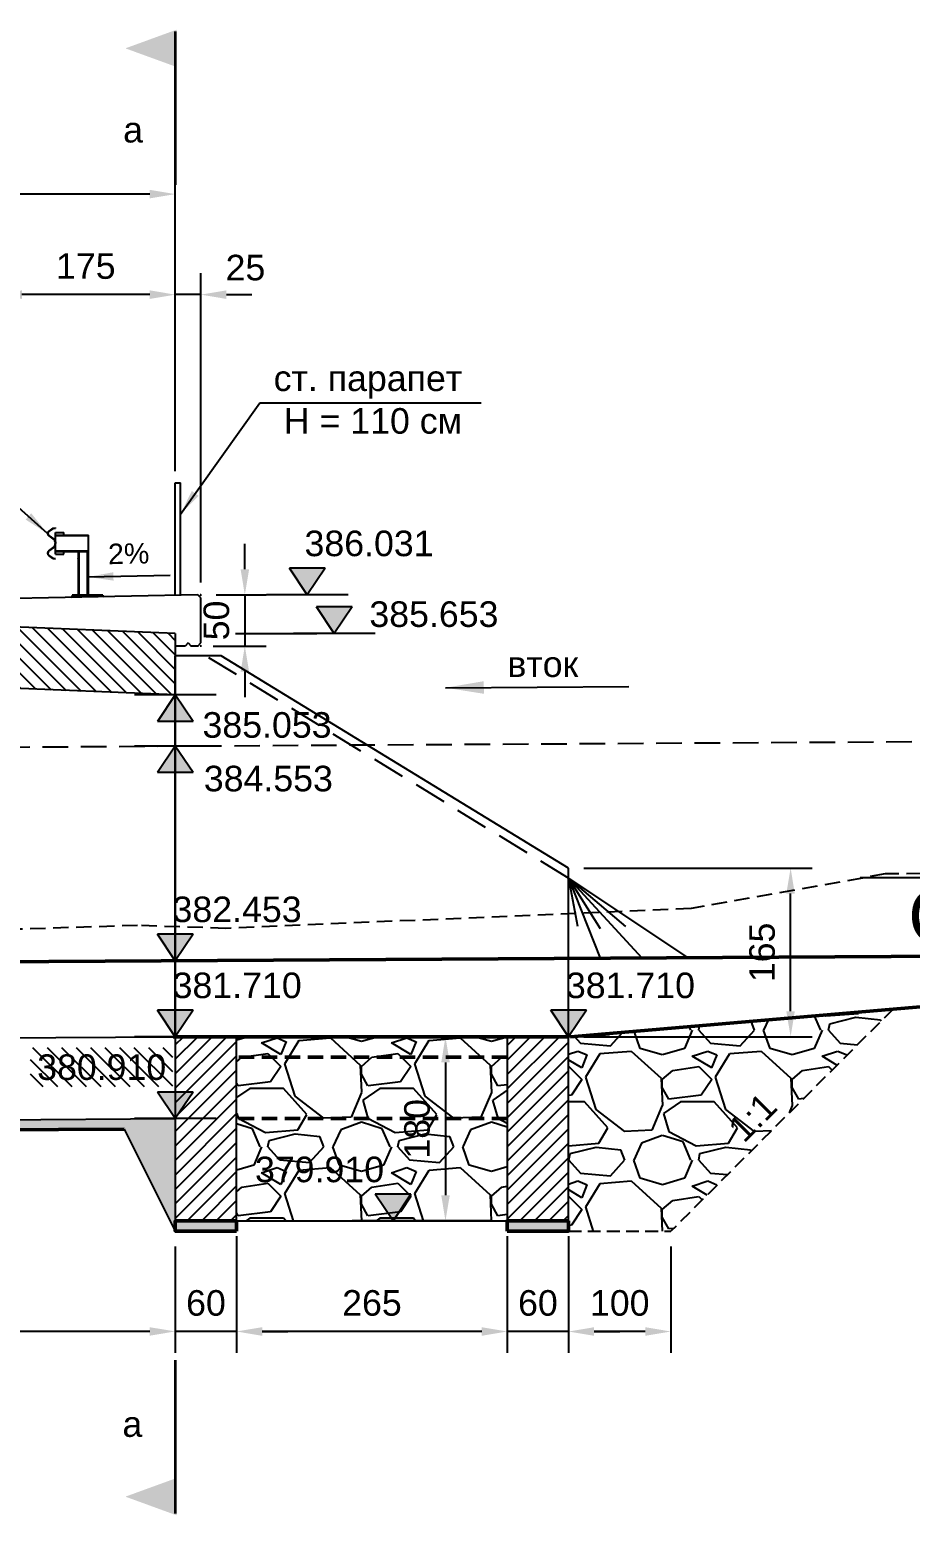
# Model space of a CAD drawing. Header units: centimetres. Extents: x 8495135 to 959133560, y 4530079 to 463453963.
# Drawn here: x 958981156 to 958982017, y 463414573 to 463416025 of the extents above; entities that cross this region are included whole.
import ezdxf
from ezdxf.enums import TextEntityAlignment as Align

# ---------------------------------------------------------------- set-up
doc = ezdxf.new("R2010")
doc.units = ezdxf.units.CM
doc.header["$LTSCALE"] = 0.1
for name, pattern in [('CONTINU', [0]), ('DASHED', [0.75, 0.5, -0.25]), ('HIDDEN', [9.525, 6.35, -3.175])]:
    doc.linetypes.add(name, pattern=pattern)
doc.layers.add('31_VERT_ALIGNM', color=1, linetype='Continuous', lineweight=50)
for name, color, linetype in [('br_dimension', 1, 'Continuous'), ('br_hatch', 9, 'Continuous'), ('br_hatch_dark', 8, 'Continuous'), ('br_hatch_tumen', 8, 'Continuous'), ('br_view_yellow', 2, 'Continuous'), ('hatch', 253, 'Continuous'), ('Kustendilska voda', 12, 'Continuous'), ('Z-Z005-G-Sect', 2, 'Continuous')]:
    doc.layers.add(name, color=color, linetype=linetype)
doc.layers.get('Defpoints').off()
doc.styles.add('1-10 cm', font='arial.ttf', dxfattribs={"height": 2.5})
doc.styles.add('1-50 cm', font='arial.ttf', dxfattribs={"height": 12.5})
doc.styles.add('MM 1 to 150', font='arial.ttf', dxfattribs={"height": 37.5})
doc.styles.add('MM_ARIAL', font='arial.ttf')
doc.dimstyles.new('MM DIM 1 to 100', dxfattribs={"dimscale": 10, "dimtxt": 2.5, "dimasz": 2.5, "dimexe": 2.1, "dimexo": 1.5, "dimgap": 1.5, "dimtad": 1, "dimdec": 0, "dimdsep": 46, "dimtxsty": 'MM_ARIAL', "dimcen": 3, "dimclrd": 1, "dimclre": 1, "dimclrt": 7, "dimaunit": 2, "dimadec": 1, "dimazin": 0, "dimtp": 100, "dimtm": 3, "dimtfac": 1, "dimtdec": 0, "dimtix": 1, "dimtmove": 0, "dimatfit": 3, "dimfxl": 0, "dimtolj": 1, "dimtzin": 0, "dimarcsym": 0})
doc.dimstyles.new('MM DIM 1 to 150', dxfattribs={"dimscale": 15, "dimtxt": 2.5, "dimasz": 2.5, "dimexe": 2.1, "dimexo": 1.5, "dimgap": 1.5, "dimtad": 1, "dimdec": 0, "dimdsep": 46, "dimtxsty": 'MM_ARIAL', "dimcen": 3, "dimclrd": 1, "dimclre": 1, "dimclrt": 7, "dimaunit": 2, "dimadec": 1, "dimazin": 0, "dimtp": 100, "dimtm": 3, "dimtfac": 1, "dimtdec": 0, "dimtix": 1, "dimtmove": 0, "dimatfit": 3, "dimfxl": 0, "dimtolj": 1, "dimtzin": 0, "dimarcsym": 0})
pattern_1 = [(45, (958967432.227, 463437540.29), (7.0710678, -7.0710678), [])]
pattern_2 = [(135, (967475114.561, 458887364.231), (7.071067812, 7.071067812), [])]

# ---------------------------------------------------------------- blocks, each defined once
blk = doc.blocks.new('*D184')
at = {"layer": 'br_dimension', "color": 1, "linetype": 'ByBlock', "lineweight": -2, "ltscale": 3, "transparency": 16777216}
for p, q in [((958981123.3, 463415476.3), (958981123.3, 463415787.4)), ((958981298.3, 463415593.9), (958981298.3, 463415787.4)), ((958981273.3, 463415766.4), (958981148.3, 463415766.4))]:
    blk.add_line(p, q, dxfattribs=at)
at = {"layer": 'br_dimension', "color": 1, "linetype": 'ByBlock', "ltscale": 3, "transparency": 16777216}
for points in [[(958981148.3, 463415770.6), (958981148.3, 463415762.2), (958981123.3, 463415766.4)], [(958981273.3, 463415770.6), (958981273.3, 463415762.2), (958981298.3, 463415766.4)]]:
    blk.add_solid(points, dxfattribs=at)
at = {"layer": 'br_dimension', "color": 7, "linetype": 'ByBlock', "ltscale": 3, "transparency": 16777216, "insert": (958981210.8, 463415794.2), "char_height": 25, "attachment_point": 5, "style": 'MM_ARIAL'}
blk.add_mtext('\\A1;175', dxfattribs=at)
blk = doc.blocks.new('*D185')
at = {"layer": 'br_dimension', "color": 1, "linetype": 'ByBlock', "lineweight": -2, "ltscale": 3, "transparency": 16777216}
for p, q in [((958981298.3, 463415593.9), (958981298.3, 463415787.4)), ((958981323.3, 463415484.8), (958981323.3, 463415787.4)), ((958981273.3, 463415766.4), (958981248.3, 463415766.4)), ((958981323.3, 463415766.4), (958981298.3, 463415766.4)), ((958981348.3, 463415766.4), (958981373.3, 463415766.4))]:
    blk.add_line(p, q, dxfattribs=at)
at = {"layer": 'br_dimension', "color": 1, "linetype": 'ByBlock', "ltscale": 3, "transparency": 16777216}
for points in [[(958981273.3, 463415770.6), (958981273.3, 463415762.2), (958981298.3, 463415766.4)], [(958981348.3, 463415770.6), (958981348.3, 463415762.2), (958981323.3, 463415766.4)]]:
    blk.add_solid(points, dxfattribs=at)
at = {"layer": 'br_dimension', "color": 7, "linetype": 'ByBlock', "ltscale": 3, "transparency": 16777216, "insert": (958981366.9, 463415792.7), "char_height": 25, "attachment_point": 5, "style": 'MM_ARIAL'}
blk.add_mtext('\\A1;25', dxfattribs=at)
blk = doc.blocks.new('secl')
at = {"layer": 'Z-Z005-G-Sect', "color": 7, "const_width": 0.25}
blk.add_lwpolyline([(-15, 0), (0, 0)], dxfattribs=at)
at = {"layer": 'Z-Z005-G-Sect', "color": 7}
blk.add_solid([(-15.17, -0.12), (-13.35, 4.88), (-11.53, -0.12)], dxfattribs=at)
at = {"layer": 'Z-Z005-G-Sect', "color": 7, "style": 'MM_ARIAL'}
blk.add_attdef('*', text='', height=2.5, dxfattribs=at).set_placement((-6.27, 4.2), align=Align.MIDDLE)
blk = doc.blocks.new('secr')
at = {"layer": 'Z-Z005-G-Sect', "color": 7, "const_width": 0.25}
blk.add_lwpolyline([(15, 0), (0, 0)], dxfattribs=at)
at = {"layer": 'Z-Z005-G-Sect', "color": 7}
blk.add_solid([(15.17, -0.12), (13.35, 4.88), (11.53, -0.12)], dxfattribs=at)
at = {"layer": 'Z-Z005-G-Sect', "color": 7, "style": 'MM_ARIAL'}
blk.add_attdef('*', text='', height=2.5, dxfattribs=at).set_placement((5.37, 4.13), align=Align.MIDDLE)
blk = doc.blocks.new('*D225')
at = {"layer": 'br_dimension', "color": 1, "linetype": 'ByBlock', "lineweight": -2, "ltscale": 3, "transparency": 16777216}
for p, q in [((958981366.3, 463415497.8), (958981366.3, 463415522.8)), ((958981338.3, 463415472.8), (958981387.3, 463415472.8)), ((958981366.3, 463415472.8), (958981366.3, 463415422.8)), ((958981335.3, 463415422.8), (958981387.3, 463415422.8)), ((958981366.3, 463415397.8), (958981366.3, 463415372.8))]:
    blk.add_line(p, q, dxfattribs=at)
at = {"layer": 'br_dimension', "color": 1, "linetype": 'ByBlock', "ltscale": 3, "transparency": 16777216}
for points in [[(958981362.2, 463415497.8), (958981370.5, 463415497.8), (958981366.3, 463415472.8)], [(958981362.2, 463415397.8), (958981370.5, 463415397.8), (958981366.3, 463415422.8)]]:
    blk.add_solid(points, dxfattribs=at)
at = {"layer": 'br_dimension', "color": 7, "linetype": 'ByBlock', "ltscale": 3, "transparency": 16777216, "insert": (958981338.6, 463415447.8), "char_height": 25, "attachment_point": 5, "rotation": 90, "style": 'MM_ARIAL'}
blk.add_mtext('\\A1;50', dxfattribs=at)
blk = doc.blocks.new('*U226')
at = {"ltscale": 0.5}
blk.add_hatch(color=256, dxfattribs=at).paths.add_polyline_path([(-26.2, 39), (0, 0), (26.2, 39)])
for p, q in [((-26.2, 39), (26.2, 39)), ((-26.2, 39), (0, 0)), ((0, 0), (26.2, 39)), ((-60, 0), (0, 0)), ((0, 0), (60, 0))]:
    blk.add_line(p, q, dxfattribs=at)
at = {"color": 7, "ltscale": 0.5, "style": '1-10 cm'}
blk.add_attdef('1', text='', height=37.5, dxfattribs=at).set_placement((-90.4, 56.7), align=Align.CENTER)
blk = doc.blocks.new('*U236')
at = {"ltscale": 0.5}
blk.add_hatch(color=256, dxfattribs=at).paths.add_polyline_path([(-26.2, 39), (0, 0), (26.2, 39)])
for p, q in [((-26.2, 39), (26.2, 39)), ((-26.2, 39), (0, 0)), ((0, 0), (26.2, 39)), ((-60, 0), (0, 0)), ((0, 0), (60, 0))]:
    blk.add_line(p, q, dxfattribs=at)
at = {"color": 7, "ltscale": 0.5, "style": '1-10 cm'}
blk.add_attdef('1', text='', height=37.5, dxfattribs=at).set_placement((-134.4, 25.8), align=Align.CENTER)
blk = doc.blocks.new('*U238')
at = {"ltscale": 0.5}
blk.add_hatch(color=256, dxfattribs=at).paths.add_polyline_path([(-26.2, 39), (0, 0), (26.2, 39)])
for p, q in [((-26.2, 39), (26.2, 39)), ((-26.2, 39), (0, 0)), ((0, 0), (26.2, 39)), ((-60, 0), (0, 0)), ((0, 0), (60, 0))]:
    blk.add_line(p, q, dxfattribs=at)
at = {"color": 7, "ltscale": 0.5, "style": '1-10 cm'}
blk.add_attdef('1', text='', height=37.5, dxfattribs=at).set_placement((-136.3, 29.5), align=Align.CENTER)
blk = doc.blocks.new('*D240')
at = {"layer": 'br_dimension', "color": 1, "linetype": 'ByBlock', "lineweight": -2, "ltscale": 3, "transparency": 16777216}
for p, q in [((958979798.3, 463415781.4), (958979798.3, 463415885.7)), ((958981298.3, 463415781.4), (958981298.3, 463415885.7)), ((958981273.3, 463415864.7), (958979823.3, 463415864.7))]:
    blk.add_line(p, q, dxfattribs=at)
at = {"layer": 'br_dimension', "color": 1, "linetype": 'ByBlock', "ltscale": 3, "transparency": 16777216}
for points in [[(958979823.3, 463415868.9), (958979823.3, 463415860.5), (958979798.3, 463415864.7)], [(958981273.3, 463415868.9), (958981273.3, 463415860.5), (958981298.3, 463415864.7)]]:
    blk.add_solid(points, dxfattribs=at)
at = {"layer": 'br_dimension', "color": 7, "linetype": 'ByBlock', "ltscale": 3, "transparency": 16777216, "insert": (958980548.3, 463415892.6), "char_height": 25, "attachment_point": 5, "style": 'MM_ARIAL'}
blk.add_mtext('\\A1;3000 / 2=1500', dxfattribs=at)
blk = doc.blocks.new('*U149')
at = {"linetype": 'CONTINU', "ltscale": 0.5}
blk.add_hatch(color=256, dxfattribs=at).paths.add_polyline_path([(-131.2, -52.5), (-150, 0), (-112.5, 0)])
at = {"ltscale": 0.5}
blk.add_line((0, 0), (-150, 0), dxfattribs=at)
at = {"lineweight": -3, "ltscale": 0.5}
for p, q in [((-150, 0), (-131.2, -52.5)), ((-131.2, -52.5), (-112.5, 0))]:
    blk.add_line(p, q, dxfattribs=at)
at = {"color": 7, "ltscale": 0.5, "style": '1-50 cm'}
blk.add_attdef('1', text='', height=52.5, dxfattribs=at).set_placement((-68.6, -37.6), align=Align.MIDDLE_CENTER)
blk = doc.blocks.new('*D332')
at = {"layer": 'br_dimension', "color": 1, "linetype": 'ByBlock', "lineweight": -2, "ltscale": 3, "transparency": 16777216}
for p, q in [((958981682.9, 463414835.7), (958981682.9, 463414731.5)), ((958981782.9, 463414835.7), (958981782.9, 463414731.5)), ((958981757.9, 463414752.5), (958981707.9, 463414752.5))]:
    blk.add_line(p, q, dxfattribs=at)
at = {"layer": 'br_dimension', "color": 1, "linetype": 'ByBlock', "ltscale": 3, "transparency": 16777216}
for points in [[(958981707.9, 463414756.7), (958981707.9, 463414748.3), (958981682.9, 463414752.5)], [(958981757.9, 463414756.7), (958981757.9, 463414748.3), (958981782.9, 463414752.5)]]:
    blk.add_solid(points, dxfattribs=at)
at = {"layer": 'br_dimension', "color": 7, "linetype": 'ByBlock', "ltscale": 3, "transparency": 16777216, "insert": (958981732.9, 463414780.3), "char_height": 25, "attachment_point": 5, "style": 'MM_ARIAL'}
blk.add_mtext('\\A1;100', dxfattribs=at)
blk = doc.blocks.new('*U344')
at = {"ltscale": 0.5}
blk.add_hatch(color=256, dxfattribs=at).paths.add_polyline_path([(-26.2, 39), (0, 0), (26.2, 39)])
for p, q in [((-26.2, 39), (26.2, 39)), ((-26.2, 39), (0, 0)), ((0, 0), (26.2, 39)), ((-60, 0), (0, 0)), ((0, 0), (60, 0))]:
    blk.add_line(p, q, dxfattribs=at)
at = {"color": 7, "ltscale": 0.5, "style": '1-10 cm'}
blk.add_attdef('1', text='', height=37.5, dxfattribs=at).set_placement((-145.9, 9.7), align=Align.CENTER)
blk = doc.blocks.new('*D349')
at = {"layer": 'br_dimension', "color": 1, "linetype": 'ByBlock', "lineweight": -2, "ltscale": 3, "transparency": 16777216}
for p, q in [((958981607.9, 463415040.7), (958981541.5, 463415040.7)), ((958981562.5, 463415015.7), (958981562.5, 463414885.7)), ((958981607.9, 463414860.7), (958981541.5, 463414860.7))]:
    blk.add_line(p, q, dxfattribs=at)
at = {"layer": 'br_dimension', "color": 1, "linetype": 'ByBlock', "ltscale": 3, "transparency": 16777216}
for points in [[(958981558.4, 463415015.7), (958981566.7, 463415015.7), (958981562.5, 463415040.7)], [(958981558.4, 463414885.7), (958981566.7, 463414885.7), (958981562.5, 463414860.7)]]:
    blk.add_solid(points, dxfattribs=at)
at = {"layer": 'br_dimension', "color": 7, "linetype": 'ByBlock', "ltscale": 3, "transparency": 16777216, "insert": (958981534.8, 463414950.7), "char_height": 25, "attachment_point": 5, "rotation": 90, "style": 'MM_ARIAL'}
blk.add_mtext('\\A1;180', dxfattribs=at)
blk = doc.blocks.new('*D350')
at = {"layer": 'br_dimension', "color": 1, "linetype": 'ByBlock', "lineweight": -2, "ltscale": 3, "transparency": 16777216}
for p, q in [((958981622.9, 463414845.7), (958981622.9, 463414731.5)), ((958981682.9, 463414845.7), (958981682.9, 463414731.5)), ((958981597.9, 463414752.5), (958981572.9, 463414752.5)), ((958981682.9, 463414752.5), (958981622.9, 463414752.5)), ((958981707.9, 463414752.5), (958981732.9, 463414752.5))]:
    blk.add_line(p, q, dxfattribs=at)
at = {"layer": 'br_dimension', "color": 1, "linetype": 'ByBlock', "ltscale": 3, "transparency": 16777216}
for points in [[(958981597.9, 463414756.7), (958981597.9, 463414748.3), (958981622.9, 463414752.5)], [(958981707.9, 463414756.7), (958981707.9, 463414748.3), (958981682.9, 463414752.5)]]:
    blk.add_solid(points, dxfattribs=at)
at = {"layer": 'br_dimension', "color": 7, "linetype": 'ByBlock', "ltscale": 3, "transparency": 16777216, "insert": (958981652.9, 463414780.3), "char_height": 25, "attachment_point": 5, "style": 'MM_ARIAL'}
blk.add_mtext('\\A1;60', dxfattribs=at)
blk = doc.blocks.new('*D351')
at = {"layer": 'br_dimension', "color": 1, "linetype": 'ByBlock', "lineweight": -2, "ltscale": 3, "transparency": 16777216}
for p, q in [((958981358.3, 463414845.7), (958981358.3, 463414731.5)), ((958981622.9, 463414845.7), (958981622.9, 463414731.5)), ((958981597.9, 463414752.5), (958981383.3, 463414752.5))]:
    blk.add_line(p, q, dxfattribs=at)
at = {"layer": 'br_dimension', "color": 1, "linetype": 'ByBlock', "ltscale": 3, "transparency": 16777216}
for points in [[(958981383.3, 463414756.7), (958981383.3, 463414748.3), (958981358.3, 463414752.5)], [(958981597.9, 463414756.7), (958981597.9, 463414748.3), (958981622.9, 463414752.5)]]:
    blk.add_solid(points, dxfattribs=at)
at = {"layer": 'br_dimension', "color": 7, "linetype": 'ByBlock', "ltscale": 3, "transparency": 16777216, "insert": (958981490.6, 463414780.3), "char_height": 25, "attachment_point": 5, "style": 'MM_ARIAL'}
blk.add_mtext('\\A1;265', dxfattribs=at)
blk = doc.blocks.new('*D352')
at = {"layer": 'br_dimension', "color": 1, "linetype": 'ByBlock', "lineweight": -2, "ltscale": 3, "transparency": 16777216}
for p, q in [((958981358.3, 463414845.7), (958981358.3, 463414731.6)), ((958981298.3, 463414835.7), (958981298.3, 463414731.6)), ((958981273.3, 463414752.6), (958981248.3, 463414752.6)), ((958981358.3, 463414752.6), (958981298.3, 463414752.6)), ((958981383.3, 463414752.6), (958981408.3, 463414752.6))]:
    blk.add_line(p, q, dxfattribs=at)
at = {"layer": 'br_dimension', "color": 1, "linetype": 'ByBlock', "ltscale": 3, "transparency": 16777216}
for points in [[(958981273.3, 463414756.7), (958981273.3, 463414748.4), (958981298.3, 463414752.6)], [(958981383.3, 463414756.7), (958981383.3, 463414748.4), (958981358.3, 463414752.6)]]:
    blk.add_solid(points, dxfattribs=at)
at = {"layer": 'br_dimension', "color": 7, "linetype": 'ByBlock', "ltscale": 3, "transparency": 16777216, "insert": (958981328.3, 463414780.3), "char_height": 25, "attachment_point": 5, "style": 'MM_ARIAL'}
blk.add_mtext('\\A1;60', dxfattribs=at)
blk = doc.blocks.new('*U183')
at = {"ltscale": 0.5}
blk.add_hatch(color=256, dxfattribs=at).paths.add_polyline_path([(-26.2, 39), (0, 0), (26.2, 39)])
for p, q in [((-26.2, 39), (26.2, 39)), ((-26.2, 39), (0, 0)), ((0, 0), (26.2, 39)), ((-60, 0), (0, 0)), ((0, 0), (60, 0))]:
    blk.add_line(p, q, dxfattribs=at)
at = {"color": 7, "ltscale": 0.5, "style": '1-10 cm'}
blk.add_attdef('1', text='', height=37.5, dxfattribs=at).set_placement((108.2, 56.7), align=Align.CENTER)
blk = doc.blocks.new('*D361')
at = {"layer": 'br_hatch_tumen', "color": 1, "lineweight": -2, "transparency": 16777216}
for p, q in [((958979798.3, 463414936.6), (958979798.3, 463414731.6)), ((958981298.3, 463414835.7), (958981298.3, 463414731.6)), ((958981273.3, 463414752.6), (958979823.3, 463414752.6))]:
    blk.add_line(p, q, dxfattribs=at)
at = {"layer": 'br_hatch_tumen', "color": 1, "transparency": 16777216}
for points in [[(958979823.3, 463414756.7), (958979823.3, 463414748.4), (958979798.3, 463414752.6)], [(958981273.3, 463414756.7), (958981273.3, 463414748.4), (958981298.3, 463414752.6)]]:
    blk.add_solid(points, dxfattribs=at)
at = {"layer": 'br_hatch_tumen', "color": 7, "transparency": 16777216, "insert": (958980548.3, 463414780.3), "char_height": 25, "attachment_point": 5, "style": 'MM_ARIAL'}
blk.add_mtext('\\A1;1500', dxfattribs=at)
blk = doc.blocks.new('*D776')
at = {"layer": 'br_dimension', "color": 1, "linetype": 'ByBlock', "lineweight": -2, "ltscale": 3, "transparency": 16777216}
for p, q in [((958981697.9, 463415205.7), (958981921, 463415205.7)), ((958981900, 463415065.7), (958981900, 463415180.7)), ((958981697.9, 463415040.7), (958981921, 463415040.7))]:
    blk.add_line(p, q, dxfattribs=at)
at = {"layer": 'br_dimension', "color": 1, "linetype": 'ByBlock', "ltscale": 3, "transparency": 16777216}
for points in [[(958981895.8, 463415180.7), (958981904.1, 463415180.7), (958981900, 463415205.7)], [(958981895.8, 463415065.7), (958981904.1, 463415065.7), (958981900, 463415040.7)]]:
    blk.add_solid(points, dxfattribs=at)
at = {"layer": 'br_dimension', "color": 7, "linetype": 'ByBlock', "ltscale": 3, "transparency": 16777216, "insert": (958981872.2, 463415123.2), "char_height": 25, "attachment_point": 5, "rotation": 90, "style": 'MM_ARIAL'}
blk.add_mtext('\\A1;165', dxfattribs=at)

msp = doc.modelspace()

# ---------------------------------------------------------------- hatches: boundary and pattern name
at = {"layer": 'br_hatch'}
h = msp.add_hatch(dxfattribs=at)
h.set_pattern_fill('_USER,_I', color=256, scale=10, angle=45, style=2, pattern_type=0)
h.set_pattern_definition(pattern_2)
h.paths.add_polyline_path([(958981298.32, 463415435.01), (958981298.32, 463415375.01), (958979973.32, 463415429.65), (958979798.32, 463415429.65), (958979798.32, 463415489.65), (958979973.32, 463415489.65)])
h = msp.add_hatch(dxfattribs=at)
h.set_pattern_fill('GRAVEL', color=256, scale=5, style=2)
h.set_pattern_definition([(311.9872125, (967488904.291, 458865271.246), (1016.00000008, -1142.999999929), [17.086072, -1691.524182]), (355.030259, (967488915.7215, 458865258.546), (-1523.999999397, 127.000007235), [29.320236, -2902.7024447]), (47.4895529, (967488944.9315, 458865256.006), (-1270.0000005364, -1396.999999512), [20.674076, -2046.7361397]), (272.726311, (967488994.4615, 458865224.256), (-127.000000266, 2539.9999999867), [26.700226, -2643.3218713]), (247.16634582, (967488995.7315, 458865197.586), (635.000000053, 1523.9999999778), [26.181685, -2591.9903873]), (182.726311, (967488985.5715, 458865173.456), (2539.9999999867, 127.000000266), [26.700226, -2643.3218713]), (142.30575953, (967488958.9015, 458865172.186), (1650.9999999268, -1270.000000095), [35.309683, -3495.6557657]), (107.74467163, (967488930.9615, 458865193.776), (-889.000000239, 2793.999999924), [33.335976, -3300.2628301]), (58.57043438, (967488920.8015, 458865225.526), (1016.000000144, 1650.9999999113), [26.79065, -2652.277285]), (4.7636417, (967488934.771, 458865248.386), (-1396.99999998, -127.00000022), [30.585664, -1498.6968475]), (317.6025622, (967488965.2515, 458865250.926), (1523.9999999512, -1397.0000000532), [39.553896, -3915.8386256]), (41.18592517, (967488868.731, 458865222.986), (888.999999947, 762.000000062), [13.500227, -1336.5282912]), (8.5307656, (967488878.8915, 458865231.876), (-1651.0000000445, -253.999999712), [25.684099, -2542.7319499]), (315, (967488904.29, 458865235.69), (2e-14, -127), [17.960467, -161.6446554]), (336.80140949, (967488913.181, 458865250.926), (-635.000000017, 253.999999955), [9.672066, -957.5311184]), (248.1985905, (967488922.071, 458865247.116), (127.000000027, 380.99999999), [13.678281, -670.2376495]), (149.03624347, (967488916.991, 458865234.416), (-381.00000001, 253.999999986), [22.215983, -718.3149076]), (18.4349488, (967488897.94, 458865245.846), (-254, -126.99999999), [16.064357, -385.5449058]), (163.61045967, (967488995.7315, 458865247.116), (-1270, 381), [22.5044, -2227.9413336]), (109.65382406, (967488974.1415, 458865253.466), (508.0000000465, -1396.9999999835), [18.879947, -1869.1107839]), (246.80140949, (967488897.941, 458865271.246), (253.999999956, 635.000000018), [19.344005, -947.8591794]), (196.38954033, (967488890.3215, 458865253.466), (1270.0000000266, 380.999999911), [22.5044, -2227.9413336]), (200.55604522, (967488995.731, 458865168.376), (635, 254), [21.70176, -1063.3867157]), (245.2248594, (967488975.4115, 458865160.756), (635.000000756, 1396.999999656), [18.183606, -1800.179669]), (113.19859051, (967488896.671, 458865144.246), (-253.99999996, 635.000000016), [19.344005, -947.8591794]), (162.64597536, (967488889.0515, 458865162.026), (1650.999999967, -508.0000001066), [21.289137, -2107.618799]), (110.55604522, (967488958.901, 458865144.246), (254.000000004, -634.999999998), [10.85088, -1074.2375957]), (78.69006753, (967488904.291, 458865144.246), (127, 508), [6.47573, -641.0997482]), (14.03624347, (967488905.56, 458865150.596), (-381, -127), [26.181685, -497.4527295]), (353.99099404, (967488930.9615, 458865156.946), (-1269.9999999933, 127.0000000665), [24.26335, -2402.0682432]), (236.30993247, (967488916.99, 458865222.986), (127.00000002, 253.99999999), [18.316194, -439.588818]), (186.84277341, (967488906.8315, 458865207.746), (-2159.0000000133, -253.999999887), [31.977838, -3165.8004533]), (119.0546041, (967488875.081, 458865203.936), (508.000000014, -888.999999992), [13.075412, -1294.4696159]), (90, (967488868.73, 458865215.37), (127, 127), [7.62, -119.38]), (59.74356284, (967488933.5015, 458865160.756), (-507.999999938, -889.0000000355), [17.643348, -1746.6970387]), (131.9872125, (967488942.391, 458865175.996), (-1016.000000084, 1142.9999999255), [34.172144, -1674.43811]), (180, (967488919.53, 458865201.4), (-127, 127), [33.02, -93.98]), (214.6951535, (967488886.5115, 458865201.396), (-1270.000000481, -888.999999313), [20.080478, -1987.9658362]), (285.9453959, (967488870.001, 458865189.966), (126.99999999, -508.000000002), [18.491454, -906.082502]), (332.35402464, (967488875.0815, 458865172.186), (2413.0000000887, -1269.9999998315), [30.107255, -2980.6232211]), (4.57392126, (967488901.7515, 458865158.216), (1651, 127), [31.851473, -3153.2923228])])
h.paths.add_polyline_path([(958982000.17, 463415067.76), (958981682.9, 463415040.67), (958981682.9, 463414850.49), (958981782.9, 463414850.49)])
h.paths.add_polyline_path([(958981989.84, 463415079.66), (958981998.68, 463415079.75), (958982002.06, 463415079.79)])
h = msp.add_hatch(dxfattribs=at)
h.set_pattern_fill('_USER,_I', color=256, scale=10, angle=135, style=2, pattern_type=0)
h.set_pattern_definition(pattern_1)
h.paths.add_polyline_path([(958981298.32, 463415040.67), (958981298.32, 463415040.67), (958981358.32, 463415040.67), (958981358.32, 463414860.67), (958981298.32, 463414860.67)])
h = msp.add_hatch(dxfattribs=at)
h.set_pattern_fill('GRAVEL', color=256, scale=5, style=2)
h.set_pattern_definition([(311.9872125, (967475021.121, 458887509.231), (1016.00000008, -1142.999999929), [17.086072, -1691.524182]), (355.030259, (967475032.5507, 458887496.531), (-1523.999999397, 127.000007235), [29.320236, -2902.7024447]), (47.4895529, (967475061.761, 458887493.991), (-1270.0000005364, -1396.999999512), [20.674076, -2046.7361397]), (272.726311, (967475111.2907, 458887462.241), (-127.000000266, 2539.9999999867), [26.700226, -2643.3218713]), (247.16634582, (967475112.5607, 458887435.571), (635.000000053, 1523.9999999778), [26.181685, -2591.9903873]), (182.726311, (967475102.4007, 458887411.441), (2539.9999999867, 127.000000266), [26.700226, -2643.3218713]), (142.30575953, (967475075.7307, 458887410.171), (1650.9999999268, -1270.000000095), [35.309683, -3495.6557657]), (107.74467163, (967475047.7907, 458887431.761), (-889.000000239, 2793.999999924), [33.335976, -3300.2628301]), (58.57043438, (967475037.6307, 458887463.511), (1016.000000144, 1650.9999999113), [26.79065, -2652.277285]), (4.7636417, (967475051.601, 458887486.371), (-1396.99999998, -127.00000022), [30.585664, -1498.6968475]), (317.6025622, (967475082.0807, 458887488.911), (1523.9999999512, -1397.0000000532), [39.553896, -3915.8386256]), (41.18592517, (967474985.561, 458887460.971), (888.999999947, 762.000000062), [13.500227, -1336.5282912]), (8.5307656, (967474995.7207, 458887469.861), (-1651.0000000445, -253.999999712), [25.684099, -2542.7319499]), (315, (967475021.12, 458887473.67), (2e-14, -127), [17.960467, -161.6446554]), (336.80140949, (967475030.01, 458887488.911), (-635.000000017, 253.999999955), [9.672066, -957.5311184]), (248.1985905, (967475038.9, 458887485.1), (127.000000027, 380.99999999), [13.678281, -670.2376495]), (149.03624347, (967475033.82, 458887472.401), (-381.00000001, 253.999999986), [22.215983, -718.3149076]), (18.4349488, (967475014.77, 458887483.83), (-254, -126.99999999), [16.064357, -385.5449058]), (163.61045967, (967475112.561, 458887485.101), (-1270, 381), [22.5044, -2227.9413336]), (109.65382406, (967475090.971, 458887491.451), (508.0000000465, -1396.9999999835), [18.879947, -1869.1107839]), (246.80140949, (967475014.77, 458887509.231), (253.999999956, 635.000000018), [19.344005, -947.8591794]), (196.38954033, (967475007.151, 458887491.451), (1270.0000000266, 380.999999911), [22.5044, -2227.9413336]), (200.55604522, (967475112.56, 458887406.361), (635, 254), [21.70176, -1063.3867157]), (245.2248594, (967475092.241, 458887398.741), (635.000000756, 1396.999999656), [18.183606, -1800.179669]), (113.19859051, (967475013.5, 458887382.231), (-253.99999996, 635.000000016), [19.344005, -947.8591794]), (162.64597536, (967475005.881, 458887400.011), (1650.999999967, -508.0000001066), [21.289137, -2107.618799]), (110.55604522, (967475075.73, 458887382.231), (254.000000004, -634.999999998), [10.85088, -1074.2375957]), (78.69006753, (967475021.12, 458887382.23), (127, 508), [6.47573, -641.0997482]), (14.03624347, (967475022.39, 458887388.58), (-381, -127), [26.181685, -497.4527295]), (353.99099404, (967475047.791, 458887394.931), (-1269.9999999933, 127.0000000665), [24.26335, -2402.0682432]), (236.30993247, (967475033.82, 458887460.97), (127.00000002, 253.99999999), [18.316194, -439.588818]), (186.84277341, (967475023.6607, 458887445.731), (-2159.0000000133, -253.999999887), [31.977838, -3165.8004533]), (119.0546041, (967474991.911, 458887441.921), (508.000000014, -888.999999992), [13.075412, -1294.4696159]), (90, (967474985.56, 458887453.35), (127, 127), [7.62, -119.38]), (59.74356284, (967475050.331, 458887398.741), (-507.999999938, -889.0000000355), [17.643348, -1746.6970387]), (131.9872125, (967475059.221, 458887413.981), (-1016.000000084, 1142.9999999255), [34.172144, -1674.43811]), (180, (967475036.36, 458887439.38), (-127, 127), [33.02, -93.98]), (214.6951535, (967475003.341, 458887439.381), (-1270.000000481, -888.999999313), [20.080478, -1987.9658362]), (285.9453959, (967474986.83, 458887427.951), (126.99999999, -508.000000002), [18.491454, -906.082502]), (332.35402464, (967474991.9107, 458887410.171), (2413.0000000887, -1269.9999998315), [30.107255, -2980.6232211]), (4.57392126, (967475018.5807, 458887396.201), (1651, 127), [31.851473, -3153.2923228])])
h.paths.add_polyline_path([(958981622.9, 463415040.67), (958981358.32, 463415040.67), (958981358.32, 463414860.67), (958981622.9, 463414860.67)])
h = msp.add_hatch(dxfattribs=at)
h.set_pattern_fill('_USER,_I', color=256, scale=10, angle=135, style=2, pattern_type=0)
h.set_pattern_definition(pattern_1)
h.paths.add_polyline_path([(958981622.9, 463414860.67), (958981682.9, 463414860.67), (958981682.9, 463415040.67), (958981622.9, 463415040.67)])
h = msp.add_hatch(dxfattribs=at)
h.set_pattern_fill('_USER,_I', color=256, scale=10, angle=45, style=2, pattern_type=0)
h.set_pattern_definition(pattern_2)
h.paths.add_polyline_path([(958981156.85, 463414991.67), (958981295.87, 463414991.67), (958981295.87, 463415029.98), (958981156.85, 463415029.98)])
h.paths.add_polyline_path([(958979930.56, 463414966.12), (958979930.56, 463415017.47), (958979879.04, 463415017.47), (958979879.04, 463414966.12)], flags=9)
h = msp.add_hatch(color=256, dxfattribs=at)
h.dxf.hatch_style = 1
h.paths.add_polyline_path([(958979798.32, 463414951.67), (958981298.32, 463414960.67), (958981298.32, 463414950.67), (958979798.32, 463414941.67)])
h.paths.add_polyline_path([(958978298.32, 463414942.67), (958979798.32, 463414951.67), (958979798.32, 463414941.67), (958978298.32, 463414932.67)])
h = msp.add_hatch(color=256, dxfattribs=at)
h.dxf.hatch_style = 1
h.paths.add_polyline_path([(958981248.46, 463414950.38), (958981298.32, 463414950.67), (958981298.32, 463414960.67), (958981298.32, 463414960.1), (958981298.32, 463414869.71), (958981288.8, 463414869.71)])
h.paths.add_polyline_path([(958981288.8, 463414869.71), (958981298.32, 463414869.71), (958981298.32, 463414860.67), (958981298.32, 463414850.67)])
h = msp.add_hatch(color=256, dxfattribs=at)
h.dxf.hatch_style = 1
h.paths.add_polyline_path([(958981622.9, 463414860.67), (958981622.9, 463414850.67), (958981682.9, 463414850.67), (958981682.9, 463414860.67)])
h.paths.add_polyline_path([(958981358.32, 463414850.67), (958981358.32, 463414860.67), (958981298.32, 463414860.67), (958981298.32, 463414850.67)])

# ---------------------------------------------------------------- linework, layer by layer
at = {"layer": '31_VERT_ALIGNM'}
for p, q in [((958976556.17, 463415086.55), (958982650.32, 463415123.12)), ((958981684.9, 463415040.67), (958982650.32, 463415123.12)), ((958981296.32, 463415040.67), (958981682.9, 463415040.67)), ((958978348.46, 463414932.95), (958981248.47, 463414950.37)), ((958981358.32, 463414860.67), (958981358.32, 463414850.67)), ((958981622.9, 463414860.67), (958981622.9, 463414850.67))]:
    msp.add_line(p, q, dxfattribs=at)
at = {"layer": '31_VERT_ALIGNM', "linetype": 'DASHED', "ltscale": 300}
for p, q in [((958981622.9, 463415020.67), (958981358.32, 463415020.67)), ((958981622.9, 463414960.67), (958981358.32, 463414960.67))]:
    msp.add_line(p, q, dxfattribs=at)
at = {"layer": '31_VERT_ALIGNM'}
for points in [[(958981358.32, 463414850.67), (958981298.32, 463414850.67), (958981298.32, 463414860.67), (958981358.32, 463414860.67)], [(958981682.9, 463414860.67), (958981682.9, 463414850.67), (958981622.9, 463414850.67)], [(958981622.9, 463414860.67), (958981682.9, 463414860.67)]]:
    msp.add_lwpolyline(points, dxfattribs=at)
at = {"layer": 'br_dimension'}
for p, q in [((958981682.9, 463415195.67), (958981799.36, 463415118.02)), ((958981248.46, 463414950.38), (958981298.32, 463414850.67))]:
    msp.add_line(p, q, dxfattribs=at)
at = {"layer": 'br_hatch'}
for p, q in [((958981682.9, 463415195.67), (958981691.75, 463415148.88)), ((958981682.9, 463415195.67), (958981713.79, 463415117.51)), ((958981682.9, 463415195.67), (958981713.87, 463415146.73)), ((958981682.9, 463415195.67), (958981754.46, 463415117.75)), ((958981682.9, 463415195.67), (958981738.51, 463415148.56)), ((958981358.32, 463414860.67), (958981622.9, 463414860.67))]:
    msp.add_line(p, q, dxfattribs=at)
at = {"layer": 'br_hatch_dark'}
for p, q in [((958981298.32, 463415472.29), (958981298.32, 463415582.29)), ((958981298.32, 463415582.29), (958981303.32, 463415582.29)), ((958981303.32, 463415472.29), (958981303.32, 463415582.29))]:
    msp.add_line(p, q, dxfattribs=at)
at = {"layer": 'br_hatch_dark', "linetype": 'HIDDEN', "ltscale": 50}
msp.add_line((958981682.9, 463415195.67), (958981328.32, 463415413.06), dxfattribs=at)
at = {"layer": 'br_hatch_dark', "linetype": 'DASHED', "ltscale": 250}
for p, q in [((958982000.17, 463415067.76), (958981782.9, 463414850.49)), ((958981682.9, 463414850.67), (958981782.9, 463414850.67))]:
    msp.add_line(p, q, dxfattribs=at)
at = {"layer": 'br_hatch_dark', "linetype": 'DASHED', "ltscale": 300}
msp.add_lwpolyline([(958984169.8, 463415225.71), (958984089.32, 463415215.41), (958983814.92, 463415218.51), (958983548.32, 463415218.41), (958983242.82, 463415218.31), (958982793.22, 463415219.71), (958982391.82, 463415205.01), (958982298.32, 463415203.81), (958981992.52, 463415199.91), (958981802.62, 463415166.01), (958981347.82, 463415146.71), (958981261.42, 463415149.51), (958981141.42, 463415145.81)], dxfattribs=at)
at = {"layer": 'br_hatch_tumen'}
for p, q in [((958981357.07, 463415435.01), (958981436.8, 463415435.01)), ((958981300.32, 463415040.67), (958981360.32, 463415040.67))]:
    msp.add_line(p, q, dxfattribs=at)
for points in [[(958981323.32, 463415471.94), (958981323.32, 463415472.84), (958981322.62, 463415472.82)], [(958981323.32, 463415423.16), (958981323.32, 463415422.79), (958981322.69, 463415422.79)]]:
    msp.add_lwpolyline(points, dxfattribs=at)
at = {"layer": 'br_view_yellow'}
for p, q in [((958981298.32, 463415435.01), (958979973.32, 463415489.65)), ((958981320.32, 463415472.78), (958981125.33, 463415468.88)), ((958981323.32, 463415469.84), (958981320.32, 463415472.78)), ((958981323.32, 463415425.79), (958981323.32, 463415469.84)), ((958981298.32, 463415435.01), (958981298.32, 463414950.67)), ((958981298.32, 463415375.01), (958979973.32, 463415429.65)), ((958981307.82, 463415422.79), (958981298.32, 463415422.79)), ((958981320.32, 463415422.79), (958981313.82, 463415422.79)), ((958981320.32, 463415422.79), (958981323.32, 463415425.79)), ((958981343.32, 463415413.06), (958981298.32, 463415413.06)), ((958981298.32, 463415040.67), (958981298.32, 463415413.06)), ((958981682.9, 463415205.67), (958981343.32, 463415413.06)), ((958981682.9, 463415040.67), (958981682.9, 463415205.67)), ((958978298.32, 463415022.67), (958981298.32, 463415040.67)), ((958978298.32, 463414942.67), (958981298.32, 463414960.67))]:
    msp.add_line(p, q, dxfattribs=at)
at = {"layer": 'br_view_yellow', "linetype": 'ByBlock', "ltscale": 3}
for q in [(958981307.82, 463415422.79), (958981313.82, 463415422.79)]:
    msp.add_line((958981310.82, 463415425.79), q, dxfattribs=at)
at = {"layer": 'br_view_yellow'}
for points in [[(958981298.32, 463415040.67), (958981298.32, 463414860.67), (958981358.32, 463414860.67), (958981358.32, 463415040.67), (958981298.32, 463415040.67)], [(958981622.9, 463415040.67), (958981622.9, 463414860.67), (958981682.9, 463414860.67), (958981682.9, 463415040.67), (958981622.9, 463415040.67)]]:
    msp.add_lwpolyline(points, dxfattribs=at)
at = {"layer": 'hatch'}
for p, q in [((958981178.72, 463415538.11), (958981174.53, 463415535.21)), ((958981178.87, 463415537.73), (958981174.76, 463415534.88)), ((958981178.72, 463415538.11), (958981181.32, 463415538.51)), ((958981178.87, 463415537.73), (958981181.32, 463415538.1)), ((958981181.32, 463415538.51), (958981181.32, 463415538.1)), ((958981181.32, 463415512.71), (958981181.32, 463415533.71)), ((958981181.32, 463415533.71), (958981189.32, 463415533.71)), ((958981189.32, 463415531.21), (958981189.32, 463415533.71)), ((958981174.53, 463415530.6), (958981179.94, 463415526.64)), ((958981174.53, 463415515.81), (958981179.94, 463415519.77)), ((958981174.76, 463415530.93), (958981180.17, 463415526.97)), ((958981174.76, 463415515.48), (958981180.17, 463415519.45)), ((958981180.92, 463415524.71), (958981180.92, 463415523.21)), ((958981180.92, 463415521.71), (958981180.92, 463415523.21)), ((958981181.32, 463415531.21), (958981213.32, 463415531.21)), ((958981213.32, 463415530.41), (958981181.32, 463415530.41)), ((958981181.32, 463415524.71), (958981181.32, 463415523.21)), ((958981181.32, 463415521.71), (958981181.32, 463415523.21)), ((958981213.32, 463415472.59), (958981213.32, 463415531.21)), ((958981178.72, 463415508.31), (958981174.53, 463415511.2)), ((958981178.87, 463415508.69), (958981174.76, 463415511.53)), ((958981178.72, 463415508.31), (958981181.32, 463415507.91)), ((958981178.87, 463415508.69), (958981181.32, 463415508.31)), ((958981181.32, 463415516.01), (958981213.32, 463415516.01)), ((958981181.32, 463415515.21), (958981213.32, 463415515.21)), ((958981181.32, 463415512.71), (958981189.32, 463415512.71)), ((958981189.32, 463415512.71), (958981189.32, 463415515.21)), ((958981203.32, 463415515.21), (958981203.32, 463415472.59)), ((958981203.32, 463415507.91), (958981203.32, 463415508.31)), ((958981204.12, 463415515.21), (958981204.12, 463415472.59)), ((958981212.52, 463415472.59), (958981212.52, 463415515.21)), ((958981197.32, 463415471.59), (958981195.97, 463415470.24)), ((958981227.32, 463415472.59), (958981197.32, 463415472.59)), ((958981197.32, 463415472.59), (958981197.32, 463415471.59)), ((958981227.32, 463415471.59), (958981197.32, 463415471.59)), ((958981227.32, 463415472.59), (958981227.32, 463415471.59)), ((958981227.32, 463415471.59), (958981228.03, 463415470.89))]:
    msp.add_line(p, q, dxfattribs=at)
for centre, radius, start, end in [((958981176.12, 463415532.91), 2.8, 124.64404, 235.35596), ((958981176.12, 463415532.91), 2.4, 124.64404, 235.35596), ((958981178.52, 463415524.71), 2.4, 0, 53.79442), ((958981178.52, 463415521.71), 2.4, 306.20558, 0), ((958981178.52, 463415524.71), 2.8, 0, 53.79569), ((958981178.52, 463415521.71), 2.8, 306.20431, 0), ((958981176.12, 463415513.51), 2.8, 124.64404, 235.35596), ((958981176.12, 463415513.51), 2.4, 124.64404, 235.35596)]:
    msp.add_arc(centre, radius, start, end, dxfattribs=at)
at = {"layer": 'Kustendilska voda', "color": 1, "linetype": 'DASHED', "ltscale": 500}
msp.add_line((958976556.17, 463415296.55), (958982650.32, 463415333.12), dxfattribs=at)

# ---------------------------------------------------------------- block references
at = {"layer": 'br_dimension', "ltscale": 0.5}
ref = msp.add_blockref('*U226', (958981427.34, 463415472.84), dxfattribs=dict(at, xscale=-0.6666669994593644, yscale=0.666667, zscale=0.666667, rotation=359.9999689842867))
ref.add_attrib('1', '386.031', dxfattribs={"layer": '0', "color": 7, "ltscale": 0.5, "height": 25, "rotation": 359.99997, "style": '1-10 cm'}).set_placement((958981487.77, 463415510.66), align=Align.CENTER)
ref = msp.add_blockref('*U344', (958981453.79, 463415435.01), dxfattribs=dict(at, xscale=-0.6666669994593644, yscale=0.666667, zscale=0.666667, rotation=359.9999689842867))
ref.add_attrib('1', '385.653', dxfattribs={"layer": '0', "color": 7, "ltscale": 0.5, "height": 25, "rotation": 359.99997, "style": '1-10 cm'}).set_placement((958981551.19, 463415441.48), align=Align.CENTER)
ref = msp.add_blockref('*U236', (958981298.32, 463415375.01), dxfattribs=dict(at, xscale=0.6666669994593644, yscale=0.6666669994593644, zscale=0.6666669994593644, rotation=179.9999689837528))
ref.add_attrib('1', '385.053', dxfattribs={"layer": '0', "color": 7, "ltscale": 0.5, "height": 25, "rotation": 359.99997, "style": '1-10 cm'}).set_placement((958981388.02, 463415333.14), align=Align.CENTER)
ref = msp.add_blockref('*U238', (958981298.32, 463415325.01), dxfattribs=dict(at, xscale=0.6666669994593644, yscale=0.6666669994593644, zscale=0.6666669994593644, rotation=179.9999689837528))
ref.add_attrib('1', '384.553', dxfattribs={"layer": '0', "color": 7, "ltscale": 0.5, "height": 25, "rotation": 359.99997, "style": '1-10 cm'}).set_placement((958981389.31, 463415280.71), align=Align.CENTER)
at = {"layer": 'br_dimension'}
ref = msp.add_blockref('*U149', (958981968.02, 463415196.49), dxfattribs=dict(at, xscale=-1))
ref.add_attrib('1', 'C', dxfattribs={"layer": '0', "color": 7, "ltscale": 0.5, "height": 52.5, "style": '1-50 cm'}).set_placement((958982041.35, 463415158.93), align=Align.MIDDLE_CENTER)
at = {"layer": 'br_dimension', "ltscale": 0.5}
ref = msp.add_blockref('*U226', (958981298.32, 463415115.01), dxfattribs=dict(at, xscale=-0.6666669994593644, yscale=0.666667, zscale=0.666667, rotation=359.9999689842867))
ref.add_attrib('1', '382.453', dxfattribs={"layer": '0', "color": 7, "ltscale": 0.5, "height": 25, "rotation": 359.99997, "style": '1-10 cm'}).set_placement((958981358.73, 463415152.84), align=Align.CENTER)
ref = msp.add_blockref('*U226', (958981298.32, 463415040.67), dxfattribs=dict(at, xscale=-0.6666669994593644, yscale=0.666667, zscale=0.666667, rotation=359.9999689842867))
ref.add_attrib('1', '381.710', dxfattribs={"layer": '0', "color": 7, "ltscale": 0.5, "height": 25, "rotation": 359.99997, "style": '1-10 cm'}).set_placement((958981358.82, 463415078.5), align=Align.CENTER)
ref = msp.add_blockref('*U226', (958981682.9, 463415040.67), dxfattribs=dict(at, xscale=-0.6666669994593644, yscale=0.666667, zscale=0.666667, rotation=359.9999689842867))
ref.add_attrib('1', '381.710', dxfattribs={"layer": '0', "color": 7, "ltscale": 0.5, "height": 25, "rotation": 359.99997, "style": '1-10 cm'}).set_placement((958981743.39, 463415078.5), align=Align.CENTER)
ref = msp.add_blockref('*U183', (958981298.32, 463414960.67), dxfattribs=dict(at, xscale=-0.6666669994593644, yscale=0.666667, zscale=0.666667, rotation=359.9999689842867))
ref.add_attrib('1', '380.910', dxfattribs={"layer": '0', "color": 7, "ltscale": 0.5, "height": 25, "rotation": 359.99997, "style": '1-10 cm'}).set_placement((958981226.36, 463414998.5), align=Align.CENTER)
ref = msp.add_blockref('*U183', (958981511.32, 463414860.67), dxfattribs=dict(at, xscale=-0.6666669994593644, yscale=0.666667, zscale=0.666667, rotation=359.9999689842867))
ref.add_attrib('1', '379.910', dxfattribs={"layer": '0', "color": 7, "ltscale": 0.5, "height": 25, "rotation": 359.99997, "style": '1-10 cm'}).set_placement((958981439.36, 463414898.5), align=Align.CENTER)
at = {"layer": 'Defpoints'}
ref = msp.add_blockref('secr', (958981298.32, 463415873.75), dxfattribs=dict(at, xscale=10.00005, yscale=10.00005, zscale=10.00005, rotation=90))
ref.add_attrib('*', 'a', dxfattribs={"layer": 'Z-Z005-G-Sect', "color": 7, "height": 25, "style": 'MM_ARIAL'}).set_placement((958981257.02, 463415927.5), align=Align.MIDDLE)
ref = msp.add_blockref('secl', (958981298.32, 463414724.51), dxfattribs=dict(at, xscale=10.00005, yscale=10.00005, zscale=10.00005, rotation=90))
ref.add_attrib('*', 'a', dxfattribs={"layer": 'Z-Z005-G-Sect', "color": 7, "height": 25, "style": 'MM_ARIAL'}).set_placement((958981256.32, 463414661.82), align=Align.MIDDLE)

# ---------------------------------------------------------------- texts
at = {"layer": 'br_view_yellow', "attachment_point": 3, "style": 'MM 1 to 150'}
for s, insert, char_height, width in [('ст. парапет\\PH = 110 см', (958981578.85, 463415697.12), 25.0001, 184.3802), ('вток ', (958981692.31, 463415417.55), 25, 193.93)]:
    msp.add_mtext(s, dxfattribs=dict(at, insert=insert, char_height=char_height, width=width))
for s, insert, char_height, width, rotation in [('2%', (958981272.69, 463415523.57), 20, 79.8402, 1.14576), ('1:1 ', (958981870.94, 463414988.02), 25, 193.93, 45)]:
    msp.add_mtext(s, dxfattribs=dict(at, insert=insert, char_height=char_height, width=width, rotation=rotation))

# ---------------------------------------------------------------- dimensions: what is measured, and where the dimension line sits
at = {"layer": 'br_dimension', "linetype": 'ByBlock', "ltscale": 3}
dim = msp.add_linear_dim(base=(958979798.32, 463415864.71), p1=(958981298.32, 463415766.41), p2=(958979798.32, 463415766.41), angle=180, text='3000 / 2=<>', dimstyle='MM DIM 1 to 100', dxfattribs=at)
dim.commit()
dim.dimension.update_dxf_attribs({"geometry": '*D240', "text_midpoint": (958980548.32, 463415892.65)})
for base, p1, p2, angle, picture, middle in [((958981123.32, 463415766.41), (958981298.32, 463415578.88), (958981123.32, 463415461.34), 180, '*D184', (958981210.82, 463415794.17)), ((958981366.34, 463415422.84), (958981323.32, 463415472.84), (958981320.32, 463415422.84), 90, '*D225', (958981338.57, 463415447.84)), ((958981899.95, 463415205.67), (958981682.9, 463415040.67), (958981682.9, 463415205.67), 90, '*D776', (958981872.19, 463415123.17)), ((958981562.55, 463414860.67), (958981622.9, 463415040.67), (958981622.9, 463414860.67), 90, '*D349', (958981534.78, 463414950.67)), ((958981298.32, 463414752.56), (958981358.32, 463414860.67), (958981298.32, 463414850.67), 180, '*D352', (958981328.32, 463414780.32)), ((958981358.32, 463414752.52), (958981622.9, 463414860.67), (958981358.32, 463414860.67), 180, '*D351', (958981490.61, 463414780.28)), ((958981622.9, 463414752.52), (958981682.9, 463414860.67), (958981622.9, 463414860.67), 180, '*D350', (958981652.9, 463414780.28)), ((958981682.9, 463414752.52), (958981782.9, 463414850.67), (958981682.9, 463414850.67), 180, '*D332', (958981732.9, 463414780.28))]:
    dim = msp.add_linear_dim(base=base, p1=p1, p2=p2, angle=angle, dimstyle='MM DIM 1 to 100', dxfattribs=at)
    dim.commit()
    dim.dimension.update_dxf_attribs({"geometry": picture, "text_midpoint": middle})
dim = msp.add_linear_dim(base=(958981298.32, 463415766.41), p1=(958981323.32, 463415469.84), p2=(958981298.32, 463415578.88), angle=180, dimstyle='MM DIM 1 to 100', override={"dimtmove": 2}, dxfattribs=at)
dim.commit()
dim.dimension.update_dxf_attribs({"geometry": '*D185', "text_midpoint": (958981366.88, 463415792.69), "dimtype": 160})
at = {"layer": 'br_hatch_tumen'}
dim = msp.add_linear_dim(base=(958979798.32, 463414752.55), p1=(958981298.32, 463414850.67), p2=(958979798.32, 463414951.65), angle=180, dimstyle='MM DIM 1 to 100', dxfattribs=at)
dim.commit()
dim.dimension.update_dxf_attribs({"geometry": '*D361', "text_midpoint": (958980548.32, 463414780.32)})

# ---------------------------------------------------------------- leaders
at = {"layer": 'br_dimension', "linetype": 'ByBlock', "ltscale": 3}
for points in [[(958981303.32, 463415551.65), (958981381, 463415660.66), (958981597.38, 463415660.66)], [(958981173.32, 463415532.86), (958981077.16, 463415618.98), (958980987.6, 463415618.98)], [(958981212.84, 463415490.35), (958981293.23, 463415491.95)]]:
    msp.add_leader(points, dimstyle='MM DIM 1 to 100', dxfattribs=at)
at = {"layer": 'br_hatch_tumen'}
msp.add_leader([(958981562.52, 463415382.02), (958981741.83, 463415383.1)], dimstyle='MM DIM 1 to 150', override={"dimgap": 1.5, "dimtad": 0}, dxfattribs=at)

doc.saveas('drawing.dxf')
